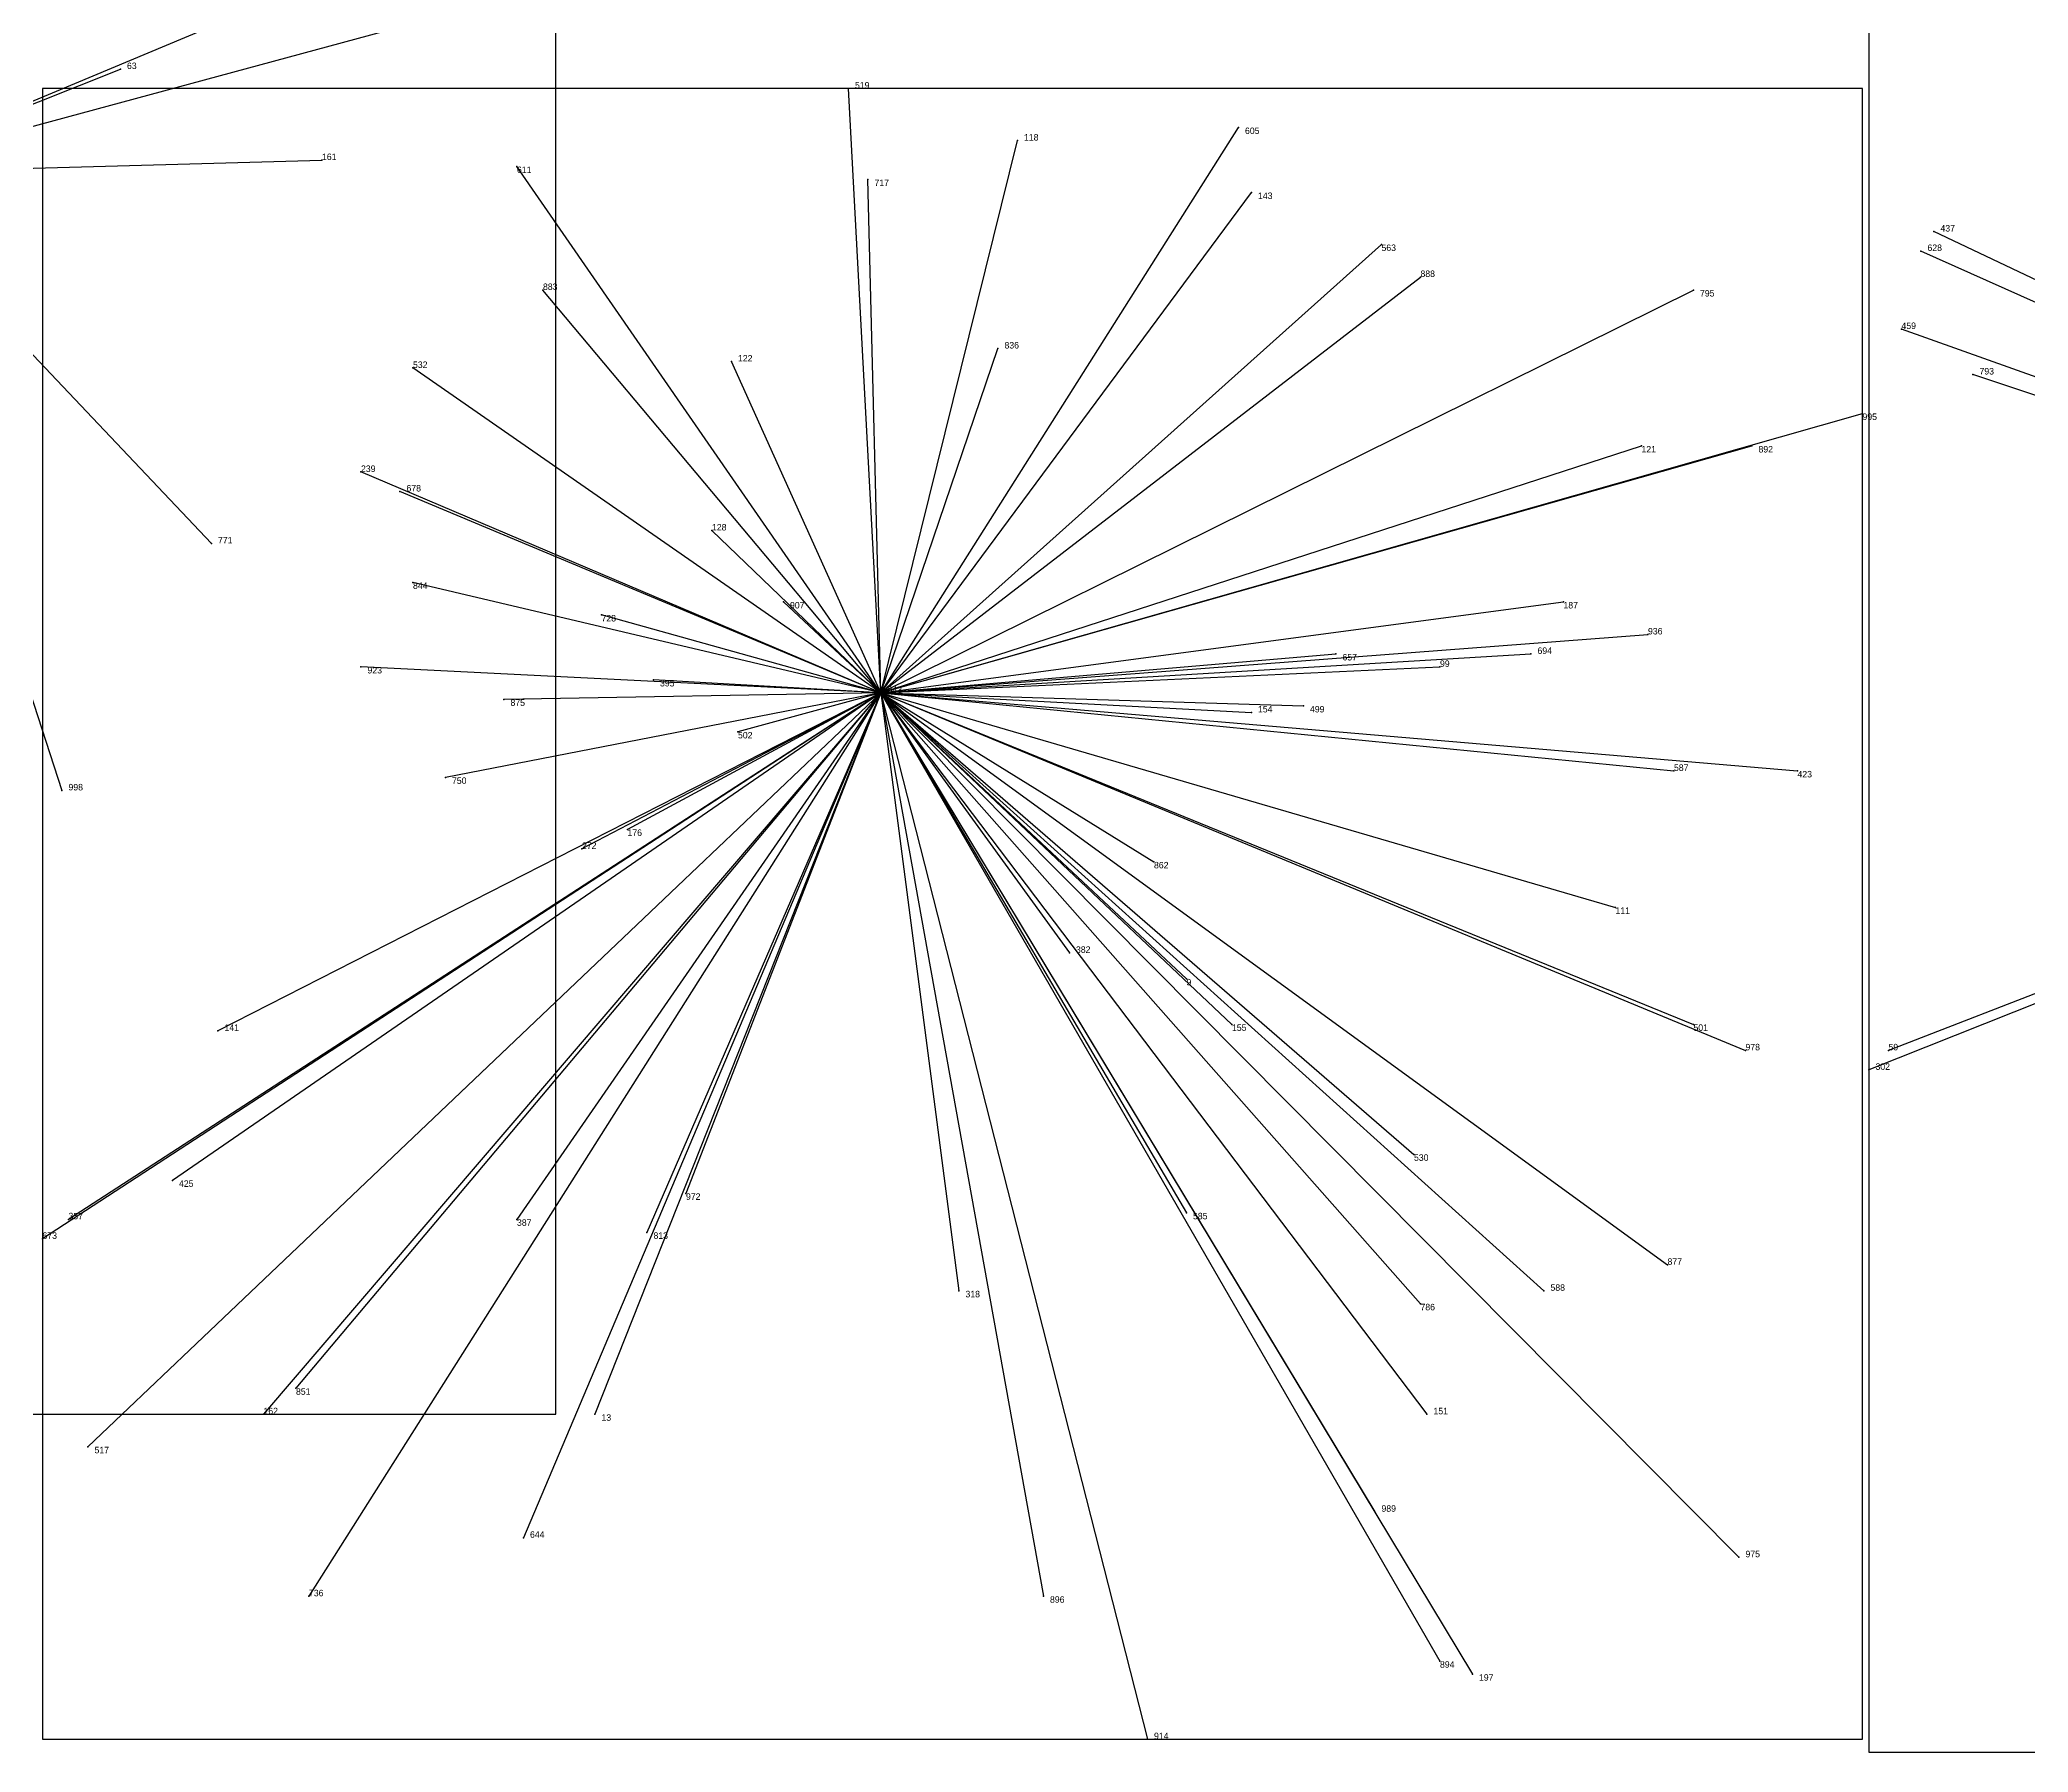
# Model space of a CAD drawing. Extents: x 0 to 1, y 0 to 1.
# Drawn here: x 0.4166 to 0.7225, y 0.002 to 0.2655 of the extents above; entities that cross this region are included whole.
import ezdxf

# ---------------------------------------------------------------- set-up
doc = ezdxf.new("R2010")
doc.units = 0
for name, color, linetype in [('Clients', 3, 'CONTINUOUS'), ('Facilities', 3, 'CONTINUOUS'), ('Facilities_lines', 3, 'CONTINUOUS'), ('Min_max_boxes', 1, 'CONTINUOUS'), ('Normals', 1, 'CONTINUOUS'), ('Source_points', 5, 'CONTINUOUS'), ('Text', 3, 'CONTINUOUS')]:
    doc.layers.add(name, color=color, linetype=linetype)

msp = doc.modelspace()

# ---------------------------------------------------------------- linework, layer by layer
at = {"layer": 'Clients', "color": 5}
for p in [(0.429, 0.261), (0.541, 0.258), (0.601, 0.252), (0.567, 0.25), (0.46, 0.247), (0.49, 0.246), (0.544, 0.244), (0.603, 0.242), (0.708, 0.236), (0.623, 0.234), (0.706, 0.233), (0.494, 0.227), (0.629, 0.229), (0.671, 0.227), (0.703, 0.221), (0.564, 0.218), (0.474, 0.215), (0.523, 0.216), (0.714, 0.214), (0.697, 0.208), (0.663, 0.203), (0.68, 0.203), (0.466, 0.199), (0.472, 0.196), (0.52, 0.19), (0.443, 0.188), (0.474, 0.182), (0.531, 0.179), (0.651, 0.179), (0.503, 0.177), (0.664, 0.174), (0.466, 0.169), (0.616, 0.171), (0.632, 0.169), (0.646, 0.171), (0.511, 0.167), (0.488, 0.164), (0.611, 0.163), (0.603, 0.162), (0.524, 0.159), (0.668, 0.153), (0.687, 0.153), (0.42, 0.15), (0.479, 0.152), (0.507, 0.144), (0.5, 0.141), (0.588, 0.139), (0.659, 0.132), (0.575, 0.125), (0.593, 0.121), (0.6, 0.114), (0.671, 0.114), (0.444, 0.113), (0.679, 0.11), (0.701, 0.11), (0.698, 0.107), (0.628, 0.094), (0.437, 0.09), (0.516, 0.088), (0.421, 0.084), (0.49, 0.084), (0.593, 0.085), (0.417, 0.081), (0.51, 0.082), (0.667, 0.077), (0.558, 0.073), (0.629, 0.071), (0.648, 0.073), (0.456, 0.058), (0.451, 0.054), (0.502, 0.054), (0.63, 0.054), (0.424, 0.049), (0.622, 0.039), (0.491, 0.035), (0.678, 0.032), (0.458, 0.026), (0.571, 0.026), (0.632, 0.016), (0.637, 0.014), (0.587, 0.004)]:
    msp.add_point(p, dxfattribs=at)
at = {"layer": 'Facilities', "color": 3}
msp.add_point((0.546, 0.165), dxfattribs=at)
at = {"layer": 'Facilities_lines', "color": 3}
for p, q in [((0.389, 0.245), (0.487, 0.286)), ((0.389, 0.245), (0.496, 0.274)), ((0.389, 0.245), (0.429, 0.261)), ((0.546, 0.165), (0.541, 0.258)), ((0.546, 0.165), (0.601, 0.252)), ((0.546, 0.165), (0.567, 0.25)), ((0.389, 0.245), (0.46, 0.247)), ((0.389, 0.245), (0.443, 0.188)), ((0.389, 0.245), (0.42, 0.15)), ((0.546, 0.165), (0.49, 0.246)), ((0.546, 0.165), (0.544, 0.244)), ((0.546, 0.165), (0.603, 0.242)), ((0.851, 0.168), (0.708, 0.236)), ((0.546, 0.165), (0.623, 0.234)), ((0.851, 0.168), (0.706, 0.233)), ((0.546, 0.165), (0.494, 0.227)), ((0.546, 0.165), (0.629, 0.229)), ((0.546, 0.165), (0.671, 0.227)), ((0.851, 0.168), (0.703, 0.221)), ((0.546, 0.165), (0.564, 0.218)), ((0.546, 0.165), (0.474, 0.215)), ((0.546, 0.165), (0.523, 0.216)), ((0.851, 0.168), (0.714, 0.214)), ((0.546, 0.165), (0.697, 0.208)), ((0.546, 0.165), (0.663, 0.203)), ((0.546, 0.165), (0.68, 0.203)), ((0.546, 0.165), (0.466, 0.199)), ((0.546, 0.165), (0.472, 0.196)), ((0.546, 0.165), (0.52, 0.19)), ((0.546, 0.165), (0.474, 0.182)), ((0.546, 0.165), (0.531, 0.179)), ((0.546, 0.165), (0.651, 0.179)), ((0.546, 0.165), (0.503, 0.177)), ((0.546, 0.165), (0.664, 0.174)), ((0.546, 0.165), (0.466, 0.169)), ((0.546, 0.165), (0.616, 0.171)), ((0.546, 0.165), (0.646, 0.171)), ((0.546, 0.165), (0.632, 0.169)), ((0.546, 0.165), (0.511, 0.167)), ((0.851, 0.168), (0.698, 0.107)), ((0.851, 0.168), (0.701, 0.11)), ((0.546, 0.165), (0.417, 0.081)), ((0.546, 0.165), (0.421, 0.084)), ((0.546, 0.165), (0.424, 0.049)), ((0.546, 0.165), (0.437, 0.09)), ((0.546, 0.165), (0.444, 0.113)), ((0.546, 0.165), (0.451, 0.054)), ((0.546, 0.165), (0.456, 0.058)), ((0.546, 0.165), (0.458, 0.026)), ((0.546, 0.165), (0.479, 0.152)), ((0.546, 0.165), (0.488, 0.164)), ((0.546, 0.165), (0.49, 0.084)), ((0.546, 0.165), (0.491, 0.035)), ((0.546, 0.165), (0.5, 0.141)), ((0.546, 0.165), (0.502, 0.054)), ((0.546, 0.165), (0.507, 0.144)), ((0.546, 0.165), (0.51, 0.082)), ((0.546, 0.165), (0.516, 0.088)), ((0.546, 0.165), (0.524, 0.159)), ((0.546, 0.165), (0.558, 0.073)), ((0.546, 0.165), (0.593, 0.121)), ((0.546, 0.165), (0.603, 0.162)), ((0.546, 0.165), (0.6, 0.114)), ((0.546, 0.165), (0.575, 0.125)), ((0.546, 0.165), (0.659, 0.132)), ((0.546, 0.165), (0.63, 0.054)), ((0.546, 0.165), (0.637, 0.014)), ((0.546, 0.165), (0.611, 0.163)), ((0.546, 0.165), (0.671, 0.114)), ((0.546, 0.165), (0.628, 0.094)), ((0.546, 0.165), (0.593, 0.085)), ((0.546, 0.165), (0.668, 0.153)), ((0.546, 0.165), (0.648, 0.073)), ((0.546, 0.165), (0.629, 0.071)), ((0.546, 0.165), (0.687, 0.153)), ((0.546, 0.165), (0.588, 0.139)), ((0.546, 0.165), (0.667, 0.077)), ((0.546, 0.165), (0.632, 0.016)), ((0.546, 0.165), (0.571, 0.026)), ((0.546, 0.165), (0.587, 0.004)), ((0.546, 0.165), (0.678, 0.032)), ((0.546, 0.165), (0.679, 0.11)), ((0.546, 0.165), (0.622, 0.039))]:
    msp.add_line(p, q, dxfattribs=at)
at = {"layer": 'Min_max_boxes', "color": 1}
for p, q in [((0.496, 0.054), (0.496, 0.437)), ((0.496, 0.054), (0.496, 0.437)), ((0.698, 0.278), (0.698, 0.002)), ((0.698, 0.278), (0.698, 0.002)), ((0.697, 0.258), (0.417, 0.258)), ((0.417, 0.258), (0.417, 0.004)), ((0.697, 0.258), (0.417, 0.258)), ((0.417, 0.258), (0.417, 0.004)), ((0.417, 0.258), (0.417, 0.258)), ((0.697, 0.004), (0.697, 0.258)), ((0.697, 0.004), (0.697, 0.258)), ((0.697, 0.258), (0.697, 0.258)), ((0.233, 0.054), (0.496, 0.054)), ((0.233, 0.054), (0.496, 0.054)), ((0.496, 0.054), (0.496, 0.054)), ((0.417, 0.004), (0.697, 0.004)), ((0.417, 0.004), (0.697, 0.004)), ((0.417, 0.004), (0.417, 0.004)), ((0.697, 0.004), (0.697, 0.004)), ((0.698, 0.002), (0.999, 0.002)), ((0.698, 0.002), (0.999, 0.002)), ((0.698, 0.002), (0.698, 0.002))]:
    msp.add_line(p, q, dxfattribs=at)
at = {"layer": 'Normals', "color": 1}
for p, q in [((0.429, 0.261), (0.429, 0.261, 0.1)), ((0.541, 0.258), (0.541, 0.258, 0.1)), ((0.601, 0.252), (0.601, 0.252, 0.1)), ((0.567, 0.25), (0.567, 0.25, 0.1)), ((0.46, 0.247), (0.46, 0.247, 0.1)), ((0.49, 0.246), (0.49, 0.246, 0.1)), ((0.544, 0.244), (0.544, 0.244, 0.1)), ((0.603, 0.242), (0.603, 0.242, 0.1)), ((0.708, 0.236), (0.708, 0.236, 0.1)), ((0.623, 0.234), (0.623, 0.234, 0.1)), ((0.706, 0.233), (0.706, 0.233, 0.1)), ((0.494, 0.227), (0.494, 0.227, 0.1)), ((0.629, 0.229), (0.629, 0.229, 0.1)), ((0.671, 0.227), (0.671, 0.227, 0.1)), ((0.703, 0.221), (0.703, 0.221, 0.1)), ((0.564, 0.218), (0.564, 0.218, 0.1)), ((0.474, 0.215), (0.474, 0.215, 0.1)), ((0.523, 0.216), (0.523, 0.216, 0.1)), ((0.714, 0.214), (0.714, 0.214, 0.1)), ((0.697, 0.208), (0.697, 0.208, 0.1)), ((0.663, 0.203), (0.663, 0.203, 0.1)), ((0.68, 0.203), (0.68, 0.203, 0.1)), ((0.466, 0.199), (0.466, 0.199, 0.1)), ((0.472, 0.196), (0.472, 0.196, 0.1)), ((0.52, 0.19), (0.52, 0.19, 0.1)), ((0.443, 0.188), (0.443, 0.188, 0.1)), ((0.474, 0.182), (0.474, 0.182, 0.1)), ((0.531, 0.179), (0.531, 0.179, 0.1)), ((0.651, 0.179), (0.651, 0.179, 0.1)), ((0.503, 0.177), (0.503, 0.177, 0.1)), ((0.664, 0.174), (0.664, 0.174, 0.1)), ((0.466, 0.169), (0.466, 0.169, 0.1)), ((0.616, 0.171), (0.616, 0.171, 0.1)), ((0.632, 0.169), (0.632, 0.169, 0.1)), ((0.646, 0.171), (0.646, 0.171, 0.1)), ((0.511, 0.167), (0.511, 0.167, 0.1)), ((0.488, 0.164), (0.488, 0.164, 0.1)), ((0.546, 0.165), (0.546, 0.165, 0.1)), ((0.611, 0.163), (0.611, 0.163, 0.1)), ((0.603, 0.162), (0.603, 0.162, 0.1)), ((0.524, 0.159), (0.524, 0.159, 0.1)), ((0.668, 0.153), (0.668, 0.153, 0.1)), ((0.687, 0.153), (0.687, 0.153, 0.1)), ((0.42, 0.15), (0.42, 0.15, 0.1)), ((0.479, 0.152), (0.479, 0.152, 0.1)), ((0.507, 0.144), (0.507, 0.144, 0.1)), ((0.5, 0.141), (0.5, 0.141, 0.1)), ((0.588, 0.139), (0.588, 0.139, 0.1)), ((0.659, 0.132), (0.659, 0.132, 0.1)), ((0.575, 0.125), (0.575, 0.125, 0.1)), ((0.593, 0.121), (0.593, 0.121, 0.1)), ((0.6, 0.114), (0.6, 0.114, 0.1)), ((0.671, 0.114), (0.671, 0.114, 0.1)), ((0.444, 0.113), (0.444, 0.113, 0.1)), ((0.679, 0.11), (0.679, 0.11, 0.1)), ((0.701, 0.11), (0.701, 0.11, 0.1)), ((0.698, 0.107), (0.698, 0.107, 0.1)), ((0.628, 0.094), (0.628, 0.094, 0.1)), ((0.437, 0.09), (0.437, 0.09, 0.1)), ((0.516, 0.088), (0.516, 0.088, 0.1)), ((0.421, 0.084), (0.421, 0.084, 0.1)), ((0.49, 0.084), (0.49, 0.084, 0.1)), ((0.593, 0.085), (0.593, 0.085, 0.1)), ((0.417, 0.081), (0.417, 0.081, 0.1)), ((0.51, 0.082), (0.51, 0.082, 0.1)), ((0.667, 0.077), (0.667, 0.077, 0.1)), ((0.558, 0.073), (0.558, 0.073, 0.1)), ((0.629, 0.071), (0.629, 0.071, 0.1)), ((0.648, 0.073), (0.648, 0.073, 0.1)), ((0.456, 0.058), (0.456, 0.058, 0.1)), ((0.451, 0.054), (0.451, 0.054, 0.1)), ((0.502, 0.054), (0.502, 0.054, 0.1)), ((0.63, 0.054), (0.63, 0.054, 0.1)), ((0.424, 0.049), (0.424, 0.049, 0.1)), ((0.622, 0.039), (0.622, 0.039, 0.1)), ((0.491, 0.035), (0.491, 0.035, 0.1)), ((0.678, 0.032), (0.678, 0.032, 0.1)), ((0.458, 0.026), (0.458, 0.026, 0.1)), ((0.571, 0.026), (0.571, 0.026, 0.1)), ((0.632, 0.016), (0.632, 0.016, 0.1)), ((0.637, 0.014), (0.637, 0.014, 0.1)), ((0.587, 0.004), (0.587, 0.004, 0.1))]:
    msp.add_line(p, q, dxfattribs=at)
at = {"layer": 'Source_points', "color": 5}
for p in [(0.429, 0.261), (0.541, 0.258), (0.601, 0.252), (0.567, 0.25), (0.46, 0.247), (0.49, 0.246), (0.544, 0.244), (0.603, 0.242), (0.708, 0.236), (0.623, 0.234), (0.706, 0.233), (0.494, 0.227), (0.629, 0.229), (0.671, 0.227), (0.703, 0.221), (0.564, 0.218), (0.474, 0.215), (0.523, 0.216), (0.714, 0.214), (0.697, 0.208), (0.663, 0.203), (0.68, 0.203), (0.466, 0.199), (0.472, 0.196), (0.52, 0.19), (0.443, 0.188), (0.474, 0.182), (0.531, 0.179), (0.651, 0.179), (0.503, 0.177), (0.664, 0.174), (0.466, 0.169), (0.616, 0.171), (0.632, 0.169), (0.646, 0.171), (0.511, 0.167), (0.488, 0.164), (0.546, 0.165), (0.611, 0.163), (0.603, 0.162), (0.524, 0.159), (0.668, 0.153), (0.687, 0.153), (0.42, 0.15), (0.479, 0.152), (0.507, 0.144), (0.5, 0.141), (0.588, 0.139), (0.659, 0.132), (0.575, 0.125), (0.593, 0.121), (0.6, 0.114), (0.671, 0.114), (0.444, 0.113), (0.679, 0.11), (0.701, 0.11), (0.698, 0.107), (0.628, 0.094), (0.437, 0.09), (0.516, 0.088), (0.421, 0.084), (0.49, 0.084), (0.593, 0.085), (0.417, 0.081), (0.51, 0.082), (0.667, 0.077), (0.558, 0.073), (0.629, 0.071), (0.648, 0.073), (0.456, 0.058), (0.451, 0.054), (0.502, 0.054), (0.63, 0.054), (0.424, 0.049), (0.622, 0.039), (0.491, 0.035), (0.678, 0.032), (0.458, 0.026), (0.571, 0.026), (0.632, 0.016), (0.637, 0.014), (0.587, 0.004)]:
    msp.add_point(p, dxfattribs=at)

# ---------------------------------------------------------------- texts
at = {"layer": 'Text', "color": 3}
for s, p in [('63', (0.43, 0.261)), ('519', (0.542, 0.258)), ('118', (0.568, 0.25)), ('605', (0.602, 0.251)), ('161', (0.46, 0.247)), ('611', (0.49, 0.245)), ('717', (0.545, 0.243)), ('143', (0.604, 0.241)), ('437', (0.709, 0.236)), ('563', (0.623, 0.233)), ('628', (0.707, 0.233)), ('888', (0.629, 0.229)), ('883', (0.494, 0.227)), ('795', (0.672, 0.226)), ('459', (0.703, 0.221)), ('836', (0.565, 0.218)), ('532', (0.474, 0.215)), ('122', (0.524, 0.216)), ('793', (0.715, 0.214)), ('995', (0.697, 0.207)), ('121', (0.663, 0.202)), ('892', (0.681, 0.202)), ('239', (0.466, 0.199)), ('678', (0.473, 0.196)), ('128', (0.52, 0.19)), ('771', (0.444, 0.188)), ('844', (0.474, 0.181)), ('907', (0.532, 0.178)), ('187', (0.651, 0.178)), ('728', (0.503, 0.176)), ('936', (0.664, 0.174)), ('694', (0.647, 0.171)), ('923', (0.467, 0.168)), ('657', (0.617, 0.17)), ('99', (0.632, 0.169)), ('395', (0.512, 0.166)), ('843', (0.547, 0.165)), ('875', (0.489, 0.163)), ('154', (0.604, 0.162)), ('499', (0.612, 0.162)), ('502', (0.524, 0.158)), ('587', (0.668, 0.153)), ('423', (0.687, 0.152)), ('998', (0.421, 0.15)), ('750', (0.48, 0.151)), ('176', (0.507, 0.143)), ('272', (0.5, 0.141)), ('862', (0.588, 0.138)), ('111', (0.659, 0.131)), ('382', (0.576, 0.125)), ('9', (0.593, 0.12)), ('141', (0.445, 0.113)), ('155', (0.6, 0.113)), ('501', (0.671, 0.113)), ('978', (0.679, 0.11)), ('59', (0.701, 0.11)), ('302', (0.699, 0.107)), ('530', (0.628, 0.093)), ('425', (0.438, 0.089)), ('972', (0.516, 0.087)), ('357', (0.421, 0.084)), ('387', (0.49, 0.083)), ('585', (0.594, 0.084)), ('673', (0.417, 0.081)), ('813', (0.511, 0.081)), ('877', (0.667, 0.077)), ('588', (0.649, 0.073)), ('318', (0.559, 0.072)), ('786', (0.629, 0.07)), ('851', (0.456, 0.057)), ('162', (0.451, 0.054)), ('13', (0.503, 0.053)), ('151', (0.631, 0.054)), ('517', (0.425, 0.048)), ('989', (0.623, 0.039)), ('644', (0.492, 0.035)), ('975', (0.679, 0.032)), ('736', (0.458, 0.026)), ('896', (0.572, 0.025)), ('894', (0.632, 0.015)), ('197', (0.638, 0.013)), ('914', (0.588, 0.004))]:
    msp.add_text(s, height=0.001, dxfattribs=at).set_placement(p)

doc.saveas('drawing.dxf')
